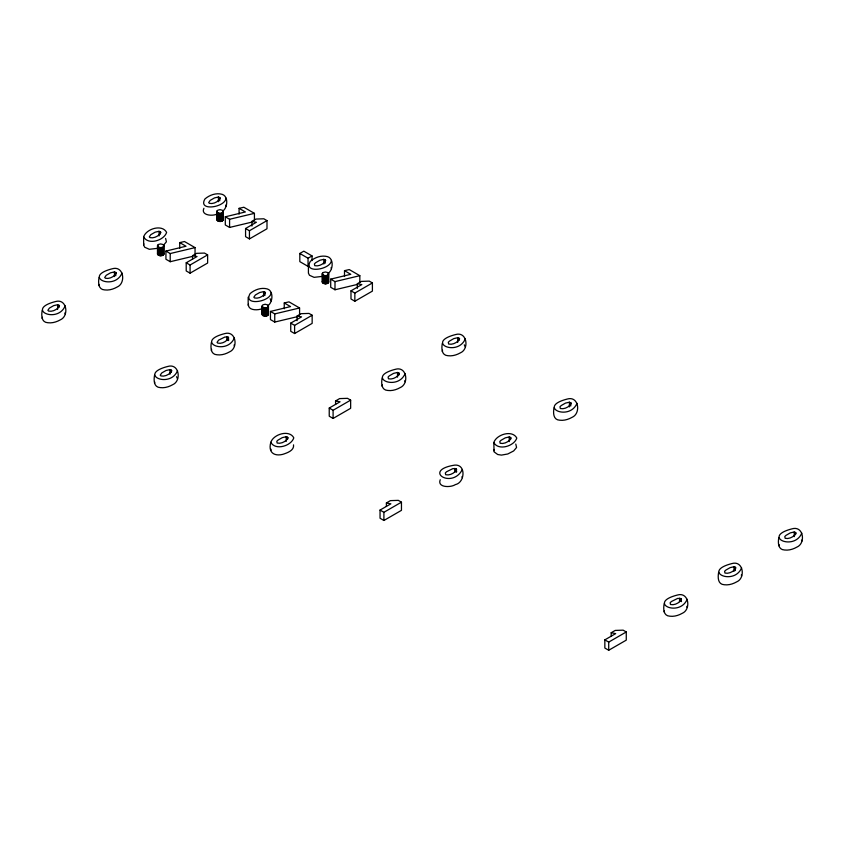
<?xml version="1.0" encoding="UTF-8"?>
<svg xmlns="http://www.w3.org/2000/svg" width="844" height="844" viewBox="0 0 844 844"><rect width="100%" height="100%" fill="white"/><g stroke="black" fill="none" stroke-linecap="round" stroke-linejoin="round"><path stroke-width="1.27" d="M65.188 305.844C57.529 324.244 24.56 309.41 55.43 301.582C66.929 298.111 69.43 315.994 60.325 319.844C56.58 321.975 52.201 323.305 47.865 322.735C41.303 322.429 41.303 315.287 42.2 310.328M122.032 273.023C114.373 291.433 81.393 276.589 112.273 268.772C123.762 265.29 126.262 283.183 117.158 287.023C113.412 289.154 109.045 290.494 104.709 289.925C98.136 289.619 98.136 282.466 99.033 277.507M177.546 370.706C169.887 389.116 136.907 374.272 167.787 366.454C179.276 362.973 181.787 380.866 172.672 384.706C168.927 386.837 164.559 388.177 160.223 387.607C153.661 387.301 153.65 380.148 154.558 375.19M225.992 198.118C225.453 207.413 197.348 211.802 204.955 198.952C209.555 194.985 216.127 192.643 222.141 194.32C228.629 196.262 227.732 207.666 222.827 211.011M234.379 337.895C226.719 356.295 193.751 341.461 224.62 333.644C236.12 330.162 238.62 348.044 229.515 351.895C225.77 354.026 221.392 355.366 217.056 354.786C210.494 354.48 210.494 347.338 211.39 342.379M271.156 292.741C270.618 302.036 242.513 306.425 250.119 293.575C254.719 289.608 261.292 287.266 267.305 288.943C273.794 290.885 272.897 302.289 267.991 305.633M331.407 260.458C330.869 269.742 302.764 274.142 310.37 261.292C314.97 257.315 321.543 254.972 327.556 256.66C334.045 258.602 333.148 269.996 328.242 273.351M405.12 373.575C397.461 391.975 364.481 377.141 395.361 369.313C406.85 365.842 409.361 383.725 400.246 387.575C396.501 389.706 392.133 391.036 387.797 390.466C381.224 390.16 381.224 383.018 382.121 378.059M465.308 338.824C457.648 357.223 424.669 342.39 455.549 334.572C467.038 331.091 469.549 348.973 460.434 352.824C456.688 354.955 452.321 356.295 447.985 355.725C441.423 355.419 441.412 348.266 442.319 343.308M462.333 469.507C452.194 489.689 421.736 470.266 454.737 465.118C466.226 464.052 465.055 482.673 455.391 484.583C450.928 487.705 436.981 487.779 440.23 479.708M576.99 403.305C569.331 421.715 536.362 406.871 567.242 399.054C578.731 395.572 581.231 413.465 572.126 417.305C568.381 419.436 564.014 420.776 559.678 420.207C553.105 419.901 553.105 412.748 554.002 407.789M687.143 599.293C679.483 617.692 646.515 602.859 677.384 595.041C688.883 591.56 691.384 609.442 682.279 613.293C678.534 615.424 674.156 616.764 669.819 616.194C663.257 615.888 663.257 608.735 664.154 603.776M741.612 567.854C733.953 586.253 700.974 571.409 731.854 563.592C743.342 560.11 745.853 578.003 736.738 581.843C732.993 583.974 728.625 585.314 724.289 584.744C717.727 584.438 717.727 577.296 718.624 572.337M801.8 533.102C794.141 551.501 761.172 536.657 792.041 528.84C803.53 525.369 806.041 543.251 796.926 547.091C793.181 549.233 788.813 550.562 784.477 549.993C777.915 549.687 777.915 542.544 778.812 537.586M42.2 318.494L42.432 317.26M99.033 285.673L99.265 284.439M143.638 236.879C146.265 228.777 162.153 223.871 166.627 232.395C164.074 240.551 148.111 245.393 143.638 236.879L143.638 245.045L144.672 247.197L149.304 249.297L157.596 248.326M143.638 245.045L143.87 243.81M154.558 383.355L154.79 382.121M211.39 350.545L211.622 349.31M262.125 308.672C257.81 310.497 247.851 310.761 248.4 304.156M270.818 442.319C273.445 434.217 289.334 429.311 293.807 437.836C291.254 445.991 275.292 450.833 270.818 442.319C267.959 452.3 273.941 456.498 282.687 454.378C286.992 452.975 294.408 450.548 293.543 444.862M270.818 450.485L271.051 449.251M382.121 386.225L382.353 384.991M442.319 351.473L442.541 350.239M493.814 442.541C496.441 434.438 512.329 429.533 516.802 438.057C514.249 446.212 498.287 451.055 493.814 442.541L494.078 451.835L497.707 454.515L501.441 455.106L507.772 453.988L513.648 450.949L516.581 447.468L515.789 444.06M493.814 450.707L494.046 449.472M664.154 611.942L664.386 610.708M778.812 545.741L779.044 544.517M157.469 245.773L158.408 244.465L160.666 243.927L162.976 244.507L163.926 245.804L163.926 253.97L162.987 255.268L160.729 255.816L158.461 255.268L157.469 253.938L157.469 245.773L158.461 247.113L160.729 247.651L162.987 247.113L163.926 245.804M157.469 253.938L158.408 252.62M216.834 211.496L217.773 210.188L220.031 209.65L222.341 210.23L223.291 211.527L223.291 219.693L222.352 221.001L220.094 221.539L217.826 221.001L216.834 219.662L216.834 211.496L217.826 212.836L220.094 213.374L222.352 212.836L223.291 211.527M216.834 219.662L217.066 218.955M261.999 306.119L262.938 304.811L265.195 304.273L267.506 304.853L268.455 306.161L268.455 314.316L267.516 315.624L265.259 316.162L262.99 315.624L261.999 314.284L261.999 306.119L262.252 315.002M322.25 273.836L323.189 272.528L325.446 271.99L327.746 272.57L328.706 273.867L328.706 282.033L327.767 283.331L325.51 283.879L323.241 283.331L322.25 282.002L322.25 273.836L323.241 275.165L325.51 275.714L327.767 275.165L328.706 273.867M322.25 282.002L322.482 281.284M268.455 306.161L267.516 307.459L265.259 308.007L262.252 306.836M228.703 337.885C226.888 341.493 221.74 344.109 217.741 343.118L217.077 342.347L218.596 340.153L224.926 337.009L228.133 337.115L228.703 340.216M456.667 469.496C454.842 473.104 449.704 475.721 445.695 474.729L445.315 472.967L446.55 471.764L452.88 468.62L456.087 468.726L456.667 471.828M681.467 599.282C679.652 602.901 674.504 605.507 670.505 604.515L670.125 602.764L671.36 601.55L677.69 598.407L680.897 598.523L681.467 601.614M203.889 208.32C200.503 215.431 212.635 216.423 216.961 214.049M163.462 245.287L166.405 241.806L165.603 238.398M192.559 255.658L196.589 253.337L204.491 253.073L207.624 254.877L207.624 263.043L190.079 273.171L186.207 270.945L186.207 262.779L197.021 256.534L192.559 255.658L192.559 259.161M251.923 221.392L255.954 219.06L263.856 218.796L266.989 220.611L266.989 228.766L249.444 238.905L245.572 236.668L245.572 228.502L256.386 222.257L251.923 221.392L251.923 226.055M186.207 262.779L190.079 265.016L207.624 254.877M245.572 228.502L249.444 230.739L266.989 220.611M299.82 253.464L308.049 258.222L308.049 266.387L299.82 261.629L299.82 253.464L303.808 251.164L312.037 255.922L312.037 260.585M308.049 258.222L312.037 255.922M297.088 316.015L301.118 313.683L309.02 313.419L312.153 315.234L312.153 323.389L294.609 333.528L290.737 331.291L290.737 323.125L301.551 316.88L297.088 316.015L297.088 320.678M357.339 283.721L361.369 281.4L369.261 281.126L372.404 282.94L372.404 291.106L354.849 301.234L350.988 298.998L350.988 290.842L361.802 284.597L357.339 283.721L357.339 288.384M290.737 323.125L294.609 325.362L312.153 315.234M350.988 290.842L354.849 293.068L372.404 282.94M335.574 400.932L339.615 398.6L347.506 398.336L350.65 400.151L350.65 408.306L333.095 418.445L329.234 416.208L329.234 408.042L340.048 401.797L335.574 400.932L335.574 404.424M329.234 408.042L333.095 410.279L350.65 400.151M386.394 502.961L390.424 500.629L398.315 500.365L401.459 502.18L401.459 510.346L383.904 520.474L380.043 518.237L380.043 510.071L390.856 503.826L386.394 502.961L386.394 506.463M380.043 510.071L383.904 512.308L401.459 502.18M611.193 632.747L615.223 630.426L623.125 630.162L626.269 631.966L626.269 640.132L608.714 650.26L604.842 648.034L604.842 639.868L615.666 633.622L611.193 632.747L611.193 636.249M604.842 639.868L608.714 642.105L626.269 631.966M322.376 276.378L314.084 277.349L309.453 275.26L308.419 273.108L308.419 264.942M251.934 222.109L229.579 227.437L225.295 224.958L225.295 216.802L245.361 211.96L239.084 208.341L239.084 214.165M192.569 256.376L170.214 261.714L165.93 259.235L165.93 251.069L185.996 246.237L179.719 242.608L179.719 248.442M357.35 284.439L334.994 289.766L330.711 287.298L330.711 279.132L350.777 274.3L344.5 270.671L344.5 276.505M297.099 316.732L274.743 322.06L270.46 319.581L270.46 311.425L290.526 306.583L284.249 302.964L284.249 308.788M225.295 216.802L229.579 219.271L254.424 213.353L254.424 220.347M165.93 251.069L170.214 253.548L195.048 247.619L195.048 255.785M330.711 279.132L334.994 281.611L359.829 275.682L359.829 282.677M270.46 311.425L274.743 313.894L299.578 307.976L299.578 314.97M239.084 208.341L243.842 207.244L254.424 213.353M179.719 242.608L184.477 241.521L195.048 247.619M344.5 270.671L349.258 269.574L359.829 275.682M284.249 302.964L289.007 301.867L299.578 307.976M218.417 197.011L214.503 197.907L210.209 200.376L208.69 202.571L209.354 203.341C213.353 204.332 218.501 201.727 220.316 198.108L218.417 197.011L218.417 201.674M159.052 231.288L155.138 232.174L150.844 234.653L149.325 236.847L149.989 237.618C153.988 238.609 159.136 235.993 160.951 232.385L159.052 231.288L159.052 235.951M114.446 271.916L110.532 272.812L106.239 275.281L104.719 277.476L105.384 278.246C109.393 279.237 114.531 276.632 116.356 273.013L114.446 271.916L114.446 276.579M323.832 259.351L319.918 260.237L315.624 262.716L314.39 263.919L314.77 265.681C318.768 266.672 323.917 264.056 325.731 260.448L323.832 259.351L323.832 264.014M57.614 304.737L53.699 305.623L49.406 308.102L47.886 310.297L48.551 311.067C52.55 312.058 57.698 309.442 59.513 305.834L57.614 304.737L57.614 309.4M263.581 291.634L259.667 292.53L255.373 294.999L253.854 297.193L254.519 297.964C258.517 298.955 263.666 296.349 265.48 292.731L263.581 291.634L263.581 296.297M169.96 369.598L166.046 370.495L161.753 372.964L160.233 375.158L160.909 375.928C164.907 376.92 170.055 374.314 171.87 370.695L169.96 369.598L169.96 374.261M457.722 337.716L453.808 338.602L449.514 341.082L448.28 342.295L448.66 344.046C452.669 345.038 457.817 342.421 459.632 338.813L457.722 337.716L457.722 342.379M397.535 372.468L393.62 373.354L389.327 375.833L388.092 377.036L388.472 378.798C392.481 379.789 397.629 377.173 399.444 373.565L397.535 372.468L397.535 377.131M569.415 402.198L565.501 403.094L561.207 405.563L559.973 406.776L560.353 408.528C564.351 409.519 569.5 406.913 571.314 403.295L569.415 402.198L569.415 406.861M286.232 436.728L282.318 437.614L278.024 440.093L276.79 441.296L277.17 443.058C281.179 444.049 286.316 441.433 288.142 437.825L286.232 436.728L286.232 441.391M509.227 436.949L505.313 437.836L501.019 440.315L499.785 441.517L500.165 443.279C504.163 444.271 509.312 441.655 511.126 438.047L509.227 436.949L509.227 441.612M794.225 531.994L790.311 532.88L786.007 535.36L784.772 536.562L785.163 538.324C789.161 539.316 794.309 536.7 796.124 533.091L794.225 531.994L794.225 536.657M734.037 566.735L730.123 567.632L725.819 570.111L724.585 571.314L724.975 573.065C728.973 574.057 734.122 571.451 735.936 567.843L734.037 566.735L734.037 571.399M327.746 280.725L328.706 282.033M162.976 252.672L163.926 253.97M464.284 344.827L465.308 346.989M270.133 298.744L271.156 300.907M176.523 376.709L177.546 378.872M268.213 313.62L268.455 314.316M223.048 218.986L223.291 219.693M801.536 540.128L801.8 541.268M741.349 574.88L741.612 576.009M686.879 606.319L687.143 607.458M462.069 476.533L462.333 477.672M404.856 380.602L405.12 381.741M331.143 267.485L331.407 268.624M225.728 205.145L225.992 206.284M234.115 344.922L234.379 346.061M64.925 312.871L65.188 314.01M795.554 532.321L795.554 534.653M735.367 567.073L735.367 570.565M680.897 598.523L680.897 600.854M679.568 598.185L679.568 601.688M608.714 642.105L608.714 650.26M570.744 402.535L570.744 406.027M510.557 437.276L510.557 439.608M459.052 338.043L459.052 340.375M456.087 468.726L456.087 472.229M454.758 468.399L454.758 471.891M398.864 372.795L398.864 375.126M383.904 512.308L383.904 520.474M354.849 293.068L354.849 301.234M334.994 281.611L334.994 289.766M333.095 410.279L333.095 418.445M328.464 273.161L328.474 282.729M327.767 275.165L327.767 283.331M326.733 275.577L326.733 283.742M325.51 275.714L325.51 283.879M325.162 259.678L325.162 263.18M324.275 275.577L324.275 283.742M323.241 275.165L323.241 283.331M322.482 273.118L322.503 282.719M294.609 325.362L294.609 333.528M287.561 437.055L287.561 439.386M274.743 313.894L274.743 322.06M268.213 305.454L268.223 315.023M267.516 307.459L267.516 315.624M266.482 307.87L266.482 316.025M265.259 308.007L265.259 316.162M264.91 291.971L264.91 295.463M264.024 307.87L264.024 316.025M262.99 307.459L262.99 315.624M249.444 230.739L249.444 238.905M248.168 297.225L248.168 305.391M229.579 219.271L229.579 227.437M228.133 337.115L228.133 340.617M226.804 336.788L226.804 340.28M223.059 212.234L223.059 220.4M222.352 212.836L222.352 221.001M221.318 213.247L221.318 221.402M220.094 213.374L220.094 221.539M219.746 197.348L219.746 200.84M218.87 213.247L218.87 221.402M217.826 212.836L217.826 221.001M217.066 210.789L217.087 220.379M190.079 265.016L190.079 273.171M171.29 369.936L171.29 372.267M170.214 253.548L170.214 261.714M163.683 245.098L163.694 254.677M162.987 247.113L162.987 255.268M161.953 247.514L161.953 255.679M160.729 247.651L160.729 255.816M160.381 231.615L160.381 233.946M159.495 247.514L159.495 255.679M158.461 247.113L158.461 255.268M157.701 245.066L157.722 254.656M115.776 272.253L115.776 275.745M58.943 305.064L58.943 307.395"/></g></svg>
